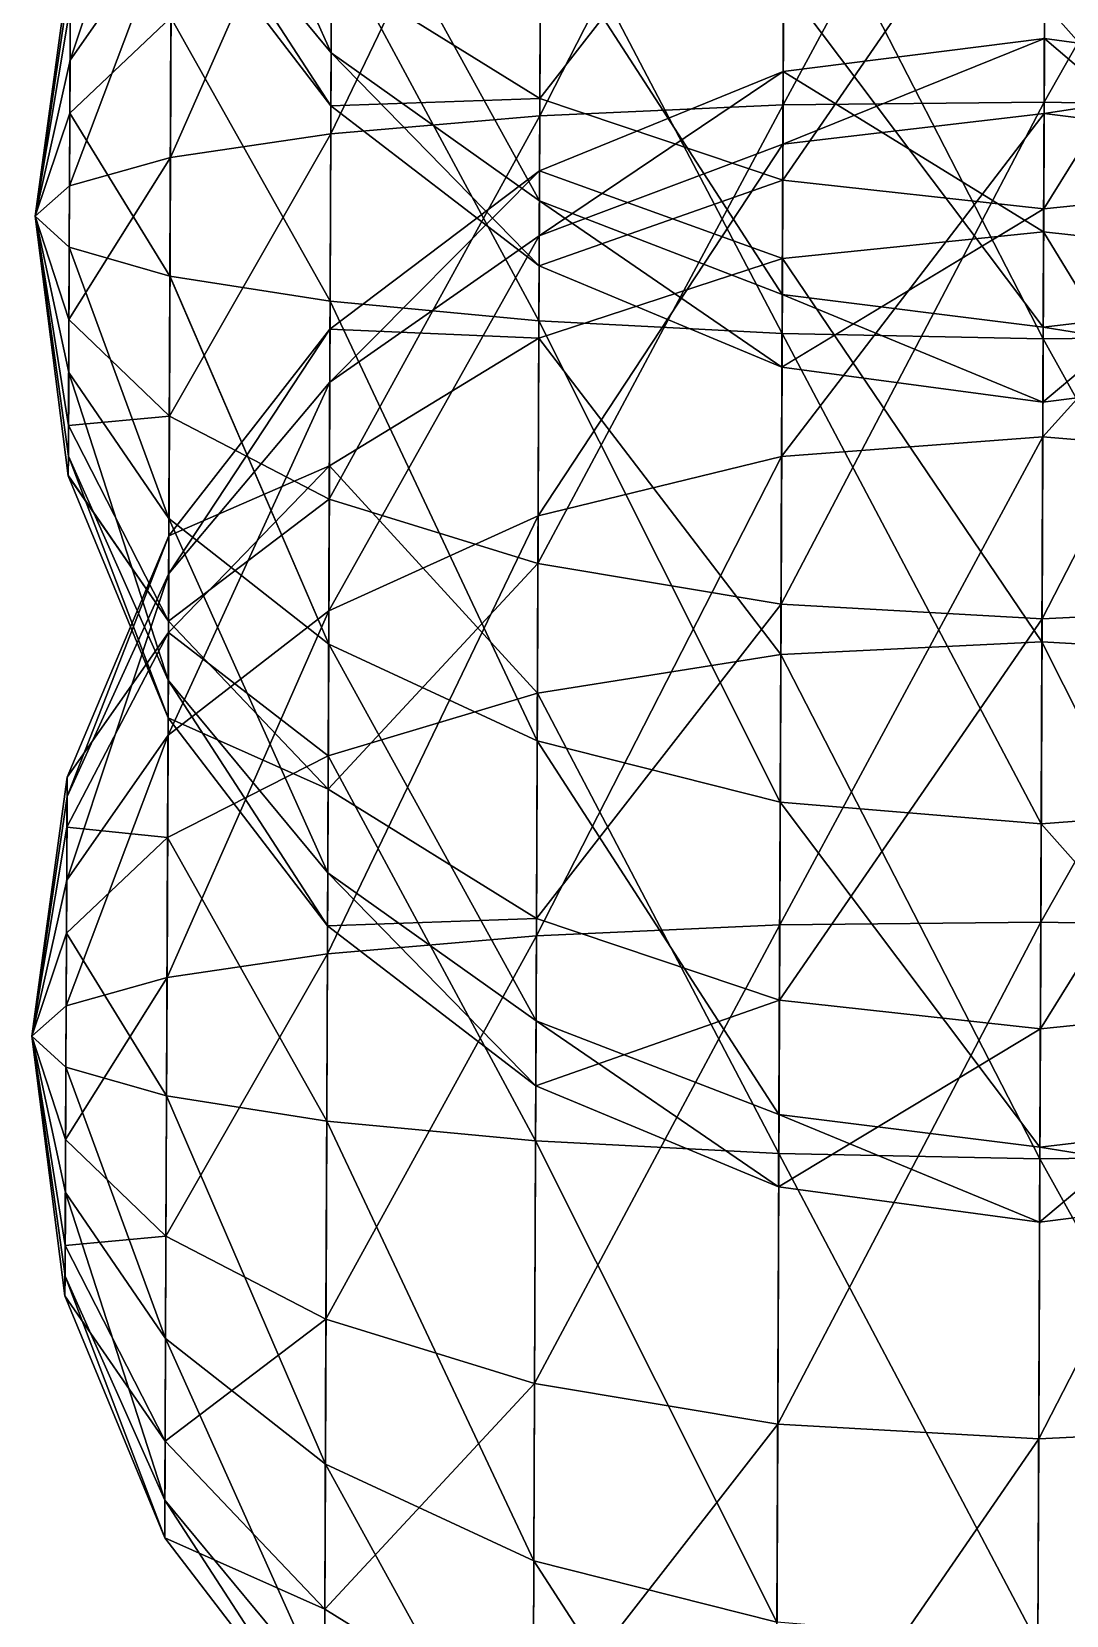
# Model space of a CAD drawing. Header units: metres. Extents: x -322 to 100, y -423 to 142.
# Drawn here: x 38.51 to 69.28, y -266.63 to -219.53 of the extents above; entities that cross this region are included whole.
import ezdxf

# ---------------------------------------------------------------- set-up
doc = ezdxf.new("R2010")
doc.units = ezdxf.units.M

msp = doc.modelspace()

# ---------------------------------------------------------------- linework, layer by layer
for points in [[(68.67804, -207.20142, -769.287), (60.911026, -207.7811, -770.10614), (60.85403, -221.71426, -764.55066), (60.85413, -221.71416, -764.55054)], [(68.67804, -207.20142, -769.287), (60.85403, -221.71426, -764.55066), (68.619026, -221.62608, -763.53546), (68.619125, -221.62598, -763.53534)], [(76.44004, -207.84464, -770.10614), (68.67804, -207.20142, -769.287), (68.619026, -221.62608, -763.53546), (68.619125, -221.62598, -763.53534)], [(60.911026, -207.7811, -770.10614), (53.668327, -209.54419, -772.5079), (53.617226, -222.03632, -767.527), (53.617325, -222.03621, -767.52686)], [(60.911026, -207.7811, -770.10614), (53.617226, -222.03632, -767.527), (60.85403, -221.71426, -764.55066), (60.85413, -221.71416, -764.55054)], [(76.44004, -207.84464, -770.10614), (68.619026, -221.62608, -763.53546), (76.38304, -221.77779, -764.55066), (76.38314, -221.77768, -764.55054)], [(53.668327, -209.54419, -772.5079), (47.44351, -212.37051, -776.3285), (47.401787, -222.5703, -772.2616), (47.401886, -222.57019, -772.2615)], [(53.668327, -209.54419, -772.5079), (47.401787, -222.5703, -772.2616), (53.617226, -222.03632, -767.527), (53.617325, -222.03621, -767.52686)], [(47.41163, -220.1623, -969.65045), (42.667458, -214.43471, -967.19666), (42.687126, -209.6265, -973.29333), (42.687225, -209.62639, -973.2932)], [(47.41163, -220.1623, -969.65045), (42.687126, -209.6265, -973.29333), (47.439445, -213.36246, -978.27246), (47.439545, -213.36235, -978.27234)], [(53.66253, -210.95963, -937.40393), (47.42181, -217.67328, -948.5838), (53.619335, -221.51927, -945.73206), (53.619434, -221.51917, -945.73193)], [(60.893055, -212.17282, -934.6505), (53.66253, -210.95963, -937.40393), (53.619335, -221.51927, -945.73206), (53.619434, -221.51917, -945.73193)], [(42.680458, -211.25926, -787.4043), (39.656277, -217.89421, -790.2618), (39.646095, -220.38313, -787.1059), (39.646194, -220.38303, -787.1058)], [(42.680458, -211.25926, -787.4043), (39.646095, -220.38313, -787.1059), (42.66079, -216.06747, -781.3076), (42.66089, -216.06737, -781.3075)], [(47.44351, -212.37051, -776.3285), (42.66079, -216.06747, -781.3076), (42.631287, -223.27982, -778.4319), (42.631386, -223.27971, -778.43176)], [(47.44351, -212.37051, -776.3285), (42.631287, -223.27982, -778.4319), (47.401787, -222.5703, -772.2616), (47.401886, -222.57019, -772.2615)], [(60.893055, -212.17282, -934.6505), (53.619335, -221.51927, -945.73206), (60.844875, -223.95058, -943.93933), (60.844975, -223.95047, -943.9392)], [(68.655914, -212.60829, -933.71136), (60.893055, -212.17282, -934.6505), (60.844875, -223.95058, -943.93933), (60.844975, -223.95047, -943.9392)], [(76.422066, -212.23634, -934.6505), (68.655914, -212.60829, -933.71136), (68.60603, -224.80153, -943.3279), (68.60613, -224.80142, -943.32776)], [(76.422066, -212.23634, -934.6505), (68.60603, -224.80153, -943.3279), (76.373886, -224.0141, -943.93933), (76.373985, -224.01399, -943.9392)], [(68.655914, -212.60829, -933.71136), (60.844875, -223.95058, -943.93933), (68.60603, -224.80153, -943.3279), (68.60613, -224.80142, -943.32776)], [(68.59023, -228.66609, -823.12103), (60.886936, -213.67018, -819.95044), (68.6531, -213.29823, -820.8896), (68.6532, -213.29813, -820.88947)], [(76.355225, -228.57791, -822.10583), (68.59023, -228.66609, -823.12103), (68.6531, -213.29823, -820.8896), (68.6532, -213.29813, -820.88947)], [(76.355225, -228.57791, -822.10583), (68.6531, -213.29823, -820.8896), (76.41595, -213.7337, -819.95044), (76.416046, -213.7336, -819.9503)], [(53.606865, -224.56767, -971.5333), (47.41163, -220.1623, -969.65045), (47.439445, -213.36246, -978.27246), (47.439545, -213.36235, -978.27234)], [(53.606865, -224.56767, -971.5333), (47.439445, -213.36246, -978.27246), (53.64093, -216.23962, -982.0931), (53.64103, -216.23952, -982.09296)], [(60.826214, -228.51439, -822.10583), (53.64673, -214.82419, -817.197), (60.886936, -213.67018, -819.95044), (60.887035, -213.67007, -819.9503)], [(68.59023, -228.66609, -823.12103), (60.826214, -228.51439, -822.10583), (60.886936, -213.67018, -819.95044), (60.887035, -213.67007, -819.9503)], [(47.405174, -221.74016, -958.7837), (42.662895, -215.55042, -959.5127), (42.667458, -214.43471, -967.19666), (42.667557, -214.4346, -967.19653)], [(47.405174, -221.74016, -958.7837), (42.667458, -214.43471, -967.19666), (47.41163, -220.1623, -969.65045), (47.411728, -220.16219, -969.6503)], [(53.592285, -228.13315, -819.1295), (47.425873, -216.68161, -812.817), (53.64673, -214.82419, -817.197), (53.646828, -214.82408, -817.1969)], [(60.826214, -228.51439, -822.10583), (53.592285, -228.13315, -819.1295), (53.64673, -214.82419, -817.197), (53.646828, -214.82408, -817.1969)], [(47.42181, -217.67328, -948.5838), (42.662895, -215.55042, -959.5127), (47.405174, -221.74016, -958.7837), (47.405273, -221.74005, -958.78357)], [(42.66079, -216.06747, -781.3076), (39.646095, -220.38313, -787.1059), (39.630825, -224.1165, -785.6173), (39.630924, -224.1164, -785.6172)], [(42.66079, -216.06747, -781.3076), (39.630825, -224.1165, -785.6173), (42.631287, -223.27982, -778.4319), (42.631386, -223.27971, -778.43176)], [(60.830967, -227.35063, -972.717), (53.606865, -224.56767, -971.5333), (53.64093, -216.23962, -982.0931), (53.64103, -216.23952, -982.09296)], [(60.830967, -227.35063, -972.717), (53.64093, -216.23962, -982.0931), (60.868965, -218.06189, -984.4948), (60.869064, -218.06178, -984.4947)], [(47.381424, -227.54832, -814.3949), (42.648315, -219.11589, -807.1089), (47.425873, -216.68161, -812.817), (47.425972, -216.6815, -812.8169)], [(53.592285, -228.13315, -819.1295), (47.381424, -227.54832, -814.3949), (47.425873, -216.68161, -812.817), (47.425972, -216.6815, -812.8169)], [(39.65255, -218.80527, -797.9727), (38.60488, -225.02338, -793.32825), (39.658638, -217.31668, -794.2393), (39.658737, -217.31657, -794.2392)], [(39.658638, -217.31668, -794.2393), (38.60488, -225.02338, -793.32825), (39.656277, -217.89421, -790.2618), (39.656376, -217.8941, -790.26166)], [(39.656277, -217.89421, -790.2618), (38.60488, -225.02338, -793.32825), (39.646095, -220.38313, -787.1059), (39.646194, -220.38303, -787.1058)], [(53.619335, -221.51927, -945.73206), (47.42181, -217.67328, -948.5838), (47.405174, -221.74016, -958.7837), (47.405273, -221.74005, -958.78357)], [(68.59164, -228.32152, -973.12067), (60.830967, -227.35063, -972.717), (60.868965, -218.06189, -984.4948), (60.869064, -218.06178, -984.4947)], [(68.59164, -228.32152, -973.12067), (60.868965, -218.06189, -984.4948), (68.630974, -218.70511, -985.31396), (68.63107, -218.705, -985.31384)], [(76.359985, -227.41415, -972.717), (68.630974, -218.70511, -985.31396), (76.39798, -218.12543, -984.4948), (76.39808, -218.12532, -984.4947)], [(39.63964, -221.9611, -800.4617), (38.60488, -225.02338, -793.32825), (39.65255, -218.80527, -797.9727), (39.65265, -218.80516, -797.9726)], [(42.648315, -219.11589, -807.1089), (39.63964, -221.9611, -800.4617), (39.65255, -218.80527, -797.9727), (39.65265, -218.80516, -797.9726)], [(76.359985, -227.41415, -972.717), (68.59164, -228.32152, -973.12067), (68.630974, -218.70511, -985.31396), (68.63107, -218.705, -985.31384)], [(42.616882, -226.7998, -808.2246), (39.63964, -221.9611, -800.4617), (42.648315, -219.11589, -807.1089), (42.648415, -219.11578, -807.10876)], [(47.381424, -227.54832, -814.3949), (42.616882, -226.7998, -808.2246), (42.648315, -219.11589, -807.1089), (42.648415, -219.11578, -807.10876)], [(68.626755, -219.73921, -628.9038), (60.858093, -220.72261, -628.7839), (60.849277, -222.87802, -613.9396), (60.849377, -222.87791, -613.93945)], [(68.626755, -219.73921, -628.9038), (60.849277, -222.87802, -613.9396), (68.61763, -221.97066, -613.5358), (68.61773, -221.97055, -613.5357)], [(68.603226, -225.49066, -643.3286), (60.858093, -220.72261, -628.7839), (68.626755, -219.73921, -628.9038), (68.626854, -219.7391, -628.9037)], [(76.36438, -226.3416, -642.71716), (68.603226, -225.49066, -643.3286), (68.626755, -219.73921, -628.9038), (68.626854, -219.7391, -628.9037)], [(76.38711, -220.78613, -628.7839), (68.626755, -219.73921, -628.9038), (68.61763, -221.97066, -613.5358), (68.61773, -221.97055, -613.5357)], [(76.36438, -226.3416, -642.71716), (68.626755, -219.73921, -628.9038), (76.38711, -220.78613, -628.7839), (76.38721, -220.78603, -628.78375)], [(39.646095, -220.38313, -787.1059), (38.60488, -225.02338, -793.32825), (39.630825, -224.1165, -785.6173), (39.630924, -224.1164, -785.6172)], [(53.59896, -226.50017, -958.22424), (47.405174, -221.74016, -958.7837), (47.41163, -220.1623, -969.65045), (47.411728, -220.16219, -969.6503)], [(53.59896, -226.50017, -958.22424), (47.41163, -220.1623, -969.65045), (53.606865, -224.56767, -971.5333), (53.606964, -224.56757, -971.5332)], [(60.858093, -220.72261, -628.7839), (53.61055, -223.6693, -628.43225), (53.602646, -225.60178, -615.12317), (53.602745, -225.60167, -615.12305)], [(60.858093, -220.72261, -628.7839), (53.602646, -225.60178, -615.12317), (60.849277, -222.87802, -613.9396), (60.849377, -222.87791, -613.93945)], [(60.83537, -226.27808, -642.71716), (53.61055, -223.6693, -628.43225), (60.858093, -220.72261, -628.7839), (60.858192, -220.7225, -628.78375)], [(68.603226, -225.49066, -643.3286), (60.83537, -226.27808, -642.71716), (60.858093, -220.72261, -628.7839), (60.858192, -220.7225, -628.78375)], [(76.38711, -220.78613, -628.7839), (68.61763, -221.97066, -613.5358), (76.37829, -222.94154, -613.9396), (76.37839, -222.94144, -613.93945)], [(53.619335, -221.51927, -945.73206), (47.405174, -221.74016, -958.7837), (53.59896, -226.50017, -958.22424), (53.59906, -226.50006, -958.2241)], [(60.85403, -221.71426, -764.55066), (53.617226, -222.03632, -767.527), (53.562782, -235.34528, -769.4595), (53.56288, -235.34517, -769.45935)], [(60.85403, -221.71426, -764.55066), (53.562782, -235.34528, -769.4595), (60.79331, -236.55847, -766.70605), (60.793407, -236.55836, -766.70593)], [(60.844875, -223.95058, -943.93933), (53.619335, -221.51927, -945.73206), (53.59896, -226.50017, -958.22424), (53.59906, -226.50006, -958.2241)], [(68.619026, -221.62608, -763.53546), (60.85403, -221.71426, -764.55066), (60.79331, -236.55847, -766.70605), (60.793407, -236.55836, -766.70593)], [(68.619026, -221.62608, -763.53546), (60.79331, -236.55847, -766.70605), (68.55617, -236.99394, -765.7669), (68.55627, -236.99384, -765.7668)], [(76.38304, -221.77779, -764.55066), (68.619026, -221.62608, -763.53546), (68.55617, -236.99394, -765.7669), (68.55627, -236.99384, -765.7668)], [(76.38304, -221.77779, -764.55066), (68.55617, -236.99394, -765.7669), (76.32232, -236.622, -766.70605), (76.32242, -236.62189, -766.70593)], [(39.62337, -225.9386, -801.0392), (38.60488, -225.02338, -793.32825), (39.63964, -221.9611, -800.4617), (39.63974, -221.961, -800.46155)], [(42.616882, -226.7998, -808.2246), (39.62337, -225.9386, -801.0392), (39.63964, -221.9611, -800.4617), (39.63974, -221.961, -800.46155)], [(53.617226, -222.03632, -767.527), (47.401787, -222.5703, -772.2616), (47.357334, -233.43701, -773.8395), (47.357433, -233.4369, -773.83936)], [(53.617226, -222.03632, -767.527), (47.357334, -233.43701, -773.8395), (53.562782, -235.34528, -769.4595), (53.56288, -235.34517, -769.45935)], [(68.61763, -221.97066, -613.5358), (60.849277, -222.87802, -613.9396), (60.81128, -232.16675, -602.1617), (60.81138, -232.16664, -602.16156)], [(68.61763, -221.97066, -613.5358), (60.81128, -232.16675, -602.1617), (68.57829, -231.58707, -601.3425), (68.57839, -231.58696, -601.3424)], [(76.37829, -222.94154, -613.9396), (68.61763, -221.97066, -613.5358), (68.57829, -231.58707, -601.3425), (68.57839, -231.58696, -601.3424)], [(47.401787, -222.5703, -772.2616), (42.631287, -223.27982, -778.4319), (42.599854, -230.96373, -779.5476), (42.599953, -230.96362, -779.5475)], [(47.401787, -222.5703, -772.2616), (42.599854, -230.96373, -779.5476), (47.357334, -233.43701, -773.8395), (47.357433, -233.4369, -773.83936)], [(60.849277, -222.87802, -613.9396), (53.602646, -225.60178, -615.12317), (53.56858, -233.92984, -604.5634), (53.56868, -233.92973, -604.5633)], [(60.849277, -222.87802, -613.9396), (53.56858, -233.92984, -604.5634), (60.81128, -232.16675, -602.1617), (60.81138, -232.16664, -602.16156)], [(76.37829, -222.94154, -613.9396), (68.57829, -231.58707, -601.3425), (76.340294, -232.23029, -602.1617), (76.34039, -232.23018, -602.16156)], [(42.631287, -223.27982, -778.4319), (39.630825, -224.1165, -785.6173), (39.614555, -228.094, -786.1948), (39.614655, -228.09389, -786.1947)], [(42.631287, -223.27982, -778.4319), (39.614555, -228.094, -786.1948), (42.599854, -230.96373, -779.5476), (42.599953, -230.96362, -779.5475)], [(53.61055, -223.6693, -628.43225), (47.378033, -228.37846, -627.8728), (47.371574, -229.95633, -617.00604), (47.371674, -229.95622, -617.0059)], [(53.61055, -223.6693, -628.43225), (47.371574, -229.95633, -617.00604), (53.602646, -225.60178, -615.12317), (53.602745, -225.60167, -615.12305)], [(53.590176, -228.65019, -640.92444), (47.378033, -228.37846, -627.8728), (53.61055, -223.6693, -628.43225), (53.61065, -223.66919, -628.4321)], [(60.83537, -226.27808, -642.71716), (53.590176, -228.65019, -640.92444), (53.61055, -223.6693, -628.43225), (53.61065, -223.66919, -628.4321)], [(39.630825, -224.1165, -785.6173), (38.60488, -225.02338, -793.32825), (39.614555, -228.094, -786.1948), (39.614655, -228.09389, -786.1947)], [(60.844875, -223.95058, -943.93933), (53.59896, -226.50017, -958.22424), (60.82215, -229.50604, -957.8726), (60.82225, -229.50594, -957.8725)], [(68.60603, -224.80153, -943.3279), (60.844875, -223.95058, -943.93933), (60.82215, -229.50604, -957.8726), (60.82225, -229.50594, -957.8725)], [(76.373886, -224.0141, -943.93933), (68.60603, -224.80153, -943.3279), (68.582504, -230.55296, -957.7527), (68.5826, -230.55286, -957.75256)], [(76.373886, -224.0141, -943.93933), (68.582504, -230.55296, -957.7527), (76.351166, -229.56956, -957.8726), (76.351265, -229.56946, -957.8725)], [(60.82215, -229.50604, -957.8726), (53.59896, -226.50017, -958.22424), (53.606865, -224.56767, -971.5333), (53.606964, -224.56757, -971.5332)], [(60.82215, -229.50604, -957.8726), (53.606865, -224.56767, -971.5333), (60.830967, -227.35063, -972.717), (60.831066, -227.35052, -972.71686)], [(39.614555, -228.094, -786.1948), (38.60488, -225.02338, -793.32825), (39.601646, -231.24985, -788.6838), (39.601746, -231.24974, -788.68365)], [(39.601646, -231.24985, -788.6838), (38.60488, -225.02338, -793.32825), (39.59556, -232.73842, -792.4172), (39.595657, -232.73831, -792.41705)], [(39.59556, -232.73842, -792.4172), (38.60488, -225.02338, -793.32825), (39.59792, -232.16089, -796.3947), (39.59802, -232.16078, -796.3946)], [(39.59792, -232.16089, -796.3947), (38.60488, -225.02338, -793.32825), (39.6081, -229.67197, -799.5506), (39.6082, -229.67186, -799.5505)], [(39.6081, -229.67197, -799.5506), (38.60488, -225.02338, -793.32825), (39.62337, -225.9386, -801.0392), (39.62347, -225.93849, -801.03906)], [(68.60603, -224.80153, -943.3279), (60.82215, -229.50604, -957.8726), (68.582504, -230.55296, -957.7527), (68.5826, -230.55286, -957.75256)], [(68.55335, -237.68388, -652.9451), (60.83537, -226.27808, -642.71716), (68.603226, -225.49066, -643.3286), (68.603325, -225.49055, -643.3285)], [(76.3162, -238.11935, -652.006), (68.55335, -237.68388, -652.9451), (68.603226, -225.49066, -643.3286), (68.603325, -225.49055, -643.3285)], [(68.603226, -225.49066, -643.3286), (68.603226, -225.49066, -643.3286), (68.55335, -237.68388, -652.9451), (68.55345, -237.68378, -652.945)], [(76.3162, -238.11935, -652.006), (68.603226, -225.49066, -643.3286), (76.36438, -226.3416, -642.71716), (76.36448, -226.34149, -642.71704)], [(42.58738, -234.01215, -805.3489), (39.6081, -229.67197, -799.5506), (39.62337, -225.9386, -801.0392), (39.62347, -225.93849, -801.03906)], [(42.58738, -234.01215, -805.3489), (39.62337, -225.9386, -801.0392), (42.616882, -226.7998, -808.2246), (42.61698, -226.7997, -808.2245)], [(53.602646, -225.60178, -615.12317), (47.371574, -229.95633, -617.00604), (47.34376, -236.75616, -608.38403), (47.34386, -236.75606, -608.3839)], [(53.602646, -225.60178, -615.12317), (47.34376, -236.75616, -608.38403), (53.56858, -233.92984, -604.5634), (53.56868, -233.92973, -604.5633)], [(60.78719, -238.05583, -652.006), (53.590176, -228.65019, -640.92444), (60.83537, -226.27808, -642.71716), (60.83547, -226.27797, -642.71704)], [(68.55335, -237.68388, -652.9451), (60.78719, -238.05583, -652.006), (60.83537, -226.27808, -642.71716), (60.83547, -226.27797, -642.71704)], [(60.83537, -226.27808, -642.71716), (60.83537, -226.27808, -642.71716), (60.78719, -238.05583, -652.006), (60.78729, -238.05573, -652.00586)], [(47.3397, -237.74811, -810.328), (42.58738, -234.01215, -805.3489), (42.616882, -226.7998, -808.2246), (42.61698, -226.7997, -808.2245)], [(47.3397, -237.74811, -810.328), (42.616882, -226.7998, -808.2246), (47.381424, -227.54832, -814.3949), (47.381523, -227.54822, -814.3948)], [(68.582504, -230.55296, -957.7527), (60.82215, -229.50604, -957.8726), (60.830967, -227.35063, -972.717), (60.831066, -227.35052, -972.71686)], [(68.582504, -230.55296, -957.7527), (60.830967, -227.35063, -972.717), (68.59164, -228.32152, -973.12067), (68.591736, -228.32141, -973.12054)], [(76.351166, -229.56956, -957.8726), (68.59164, -228.32152, -973.12067), (76.359985, -227.41415, -972.717), (76.360085, -227.41405, -972.71686)], [(53.541183, -240.62527, -814.1486), (47.3397, -237.74811, -810.328), (47.381424, -227.54832, -814.3949), (47.381523, -227.54822, -814.3948)], [(53.541183, -240.62527, -814.1486), (47.381424, -227.54832, -814.3949), (53.592285, -228.13315, -819.1295), (53.592384, -228.13304, -819.1294)], [(42.599854, -230.96373, -779.5476), (39.614555, -228.094, -786.1948), (39.601646, -231.24985, -788.6838), (39.601746, -231.24974, -788.68365)], [(47.378033, -228.37846, -627.8728), (42.585274, -234.5292, -627.1438), (42.58071, -235.64491, -619.45984), (42.58081, -235.6448, -619.4597)], [(47.378033, -228.37846, -627.8728), (42.58071, -235.64491, -619.45984), (47.371574, -229.95633, -617.00604), (47.371674, -229.95622, -617.0059)], [(47.361397, -232.44534, -638.0727), (42.585274, -234.5292, -627.1438), (47.378033, -228.37846, -627.8728), (47.37813, -228.37836, -627.8727)], [(53.590176, -228.65019, -640.92444), (47.361397, -232.44534, -638.0727), (47.378033, -228.37846, -627.8728), (47.37813, -228.37836, -627.8727)], [(60.76922, -242.44754, -816.55035), (53.541183, -240.62527, -814.1486), (53.592285, -228.13315, -819.1295), (53.592384, -228.13304, -819.1294)], [(60.76922, -242.44754, -816.55035), (53.592285, -228.13315, -819.1295), (60.826214, -228.51439, -822.10583), (60.826313, -228.51428, -822.1057)], [(76.351166, -229.56956, -957.8726), (68.582504, -230.55296, -957.7527), (68.59164, -228.32152, -973.12067), (68.591736, -228.32141, -973.12054)], [(53.54698, -239.20984, -649.25256), (47.361397, -232.44534, -638.0727), (53.590176, -228.65019, -640.92444), (53.590275, -228.65009, -640.9243)], [(60.78719, -238.05583, -652.006), (53.54698, -239.20984, -649.25256), (53.590176, -228.65019, -640.92444), (53.590275, -228.65009, -640.9243)], [(53.590176, -228.65019, -640.92444), (53.590176, -228.65019, -640.92444), (53.54698, -239.20984, -649.25256), (53.54708, -239.20973, -649.25244)], [(68.53123, -243.09076, -817.3695), (60.76922, -242.44754, -816.55035), (60.826214, -228.51439, -822.10583), (60.826313, -228.51428, -822.1057)], [(68.53123, -243.09076, -817.3695), (60.826214, -228.51439, -822.10583), (68.59023, -228.66609, -823.12103), (68.59033, -228.66599, -823.1209)], [(76.29823, -242.51108, -816.55035), (68.53123, -243.09076, -817.3695), (68.59023, -228.66609, -823.12103), (68.59033, -228.66599, -823.1209)], [(76.29823, -242.51108, -816.55035), (68.59023, -228.66609, -823.12103), (76.355225, -228.57791, -822.10583), (76.35532, -228.5778, -822.1057)], [(42.56771, -238.82036, -799.2522), (39.59792, -232.16089, -796.3947), (39.6081, -229.67197, -799.5506), (39.6082, -229.67186, -799.5505)], [(42.56771, -238.82036, -799.2522), (39.6081, -229.67197, -799.5506), (42.58738, -234.01215, -805.3489), (42.58748, -234.01204, -805.34875)], [(47.371574, -229.95633, -617.00604), (42.58071, -235.64491, -619.45984), (42.561043, -240.45312, -613.36316), (42.561142, -240.45302, -613.36304)], [(47.371574, -229.95633, -617.00604), (42.561043, -240.45312, -613.36316), (47.34376, -236.75616, -608.38403), (47.34386, -236.75606, -608.3839)], [(42.599854, -230.96373, -779.5476), (39.601646, -231.24985, -788.6838), (42.574913, -237.06035, -784.35583), (42.575012, -237.06024, -784.3557)], [(47.357334, -233.43701, -773.8395), (42.599854, -230.96373, -779.5476), (42.574913, -237.06035, -784.35583), (42.575012, -237.06024, -784.3557)], [(42.574913, -237.06035, -784.35583), (39.601646, -231.24985, -788.6838), (39.59556, -232.73842, -792.4172), (39.595657, -232.73831, -792.41705)], [(68.57829, -231.58707, -601.3425), (60.81128, -232.16675, -602.1617), (60.754284, -246.09991, -596.6062), (60.754383, -246.09981, -596.6061)], [(68.57829, -231.58707, -601.3425), (60.754284, -246.09991, -596.6062), (68.51928, -246.01173, -595.591), (68.51938, -246.01163, -595.5909)], [(76.340294, -232.23029, -602.1617), (68.57829, -231.58707, -601.3425), (68.51928, -246.01173, -595.591), (68.51938, -246.01163, -595.5909)], [(42.56315, -239.93607, -791.56824), (39.59556, -232.73842, -792.4172), (39.59792, -232.16089, -796.3947), (39.59802, -232.16078, -796.3946)], [(42.56315, -239.93607, -791.56824), (39.59792, -232.16089, -796.3947), (42.56771, -238.82036, -799.2522), (42.56781, -238.82025, -799.2521)], [(60.81128, -232.16675, -602.1617), (53.56858, -233.92984, -604.5634), (53.51748, -246.42197, -599.5825), (53.51758, -246.42186, -599.5824)], [(60.81128, -232.16675, -602.1617), (53.51748, -246.42197, -599.5825), (60.754284, -246.09991, -596.6062), (60.754383, -246.09981, -596.6061)], [(47.326126, -241.06726, -644.87256), (42.57351, -237.40492, -634.3562), (47.361397, -232.44534, -638.0727), (47.361496, -232.44524, -638.0726)], [(47.361397, -232.44534, -638.0727), (42.57351, -237.40492, -634.3562), (42.585274, -234.5292, -627.1438), (42.585373, -234.5291, -627.1437)], [(53.54698, -239.20984, -649.25256), (47.326126, -241.06726, -644.87256), (47.361397, -232.44534, -638.0727), (47.361496, -232.44524, -638.0726)], [(47.361397, -232.44534, -638.0727), (47.361397, -232.44534, -638.0727), (47.326126, -241.06726, -644.87256), (47.326225, -241.06715, -644.87244)], [(76.340294, -232.23029, -602.1617), (68.51928, -246.01173, -595.591), (76.283295, -246.16344, -596.6062), (76.283394, -246.16333, -596.6061)], [(42.574913, -237.06035, -784.35583), (39.59556, -232.73842, -792.4172), (42.56315, -239.93607, -791.56824), (42.563248, -239.93596, -791.5681)], [(47.357334, -233.43701, -773.8395), (42.574913, -237.06035, -784.35583), (47.322063, -242.05893, -780.63934), (47.322163, -242.05882, -780.6392)], [(53.562782, -235.34528, -769.4595), (47.357334, -233.43701, -773.8395), (47.322063, -242.05893, -780.63934), (47.322163, -242.05882, -780.6392)], [(47.311882, -244.54794, -801.706), (42.56771, -238.82036, -799.2522), (42.58738, -234.01215, -805.3489), (42.58748, -234.01204, -805.34875)], [(47.311882, -244.54794, -801.706), (42.58738, -234.01215, -805.3489), (47.3397, -237.74811, -810.328), (47.339798, -237.748, -810.3279)], [(53.56858, -233.92984, -604.5634), (47.34376, -236.75616, -608.38403), (47.30204, -246.95595, -604.31714), (47.30214, -246.95584, -604.317)], [(53.56858, -233.92984, -604.5634), (47.30204, -246.95595, -604.31714), (53.51748, -246.42197, -599.5825), (53.51758, -246.42186, -599.5824)], [(42.585274, -234.5292, -627.1438), (39.55889, -241.70233, -626.29486), (39.55653, -242.27986, -622.3173), (39.55663, -242.27975, -622.3172)], [(42.585274, -234.5292, -627.1438), (39.55653, -242.27986, -622.3173), (42.58071, -235.64491, -619.45984), (42.58081, -235.6448, -619.4597)], [(42.57351, -237.40492, -634.3562), (39.55889, -241.70233, -626.29486), (42.585274, -234.5292, -627.1438), (42.585373, -234.5291, -627.1437)], [(53.562782, -235.34528, -769.4595), (47.322063, -242.05893, -780.63934), (53.51959, -245.90492, -777.7876), (53.519688, -245.90482, -777.7875)], [(60.79331, -236.55847, -766.70605), (53.562782, -235.34528, -769.4595), (53.51959, -245.90492, -777.7876), (53.519688, -245.90482, -777.7875)], [(42.58071, -235.64491, -619.45984), (39.55653, -242.27986, -622.3173), (39.54635, -244.76878, -619.16144), (39.546448, -244.76868, -619.1613)], [(42.58071, -235.64491, -619.45984), (39.54635, -244.76878, -619.16144), (42.561043, -240.45312, -613.36316), (42.561142, -240.45302, -613.36304)], [(47.34376, -236.75616, -608.38403), (42.561043, -240.45312, -613.36316), (42.53154, -247.66547, -610.4874), (42.53164, -247.66536, -610.4873)], [(47.34376, -236.75616, -608.38403), (42.53154, -247.66547, -610.4874), (47.30204, -246.95595, -604.31714), (47.30214, -246.95584, -604.317)], [(60.79331, -236.55847, -766.70605), (53.51959, -245.90492, -777.7876), (60.74513, -248.33623, -775.9949), (60.745228, -248.33612, -775.99475)], [(68.55617, -236.99394, -765.7669), (60.79331, -236.55847, -766.70605), (60.74513, -248.33623, -775.9949), (60.745228, -248.33612, -775.99475)], [(76.32232, -236.622, -766.70605), (68.55617, -236.99394, -765.7669), (68.50629, -249.18718, -775.3834), (68.506386, -249.18707, -775.3833)], [(76.32232, -236.622, -766.70605), (68.50629, -249.18718, -775.3834), (76.27414, -248.39975, -775.9949), (76.27424, -248.39964, -775.99475)], [(47.322063, -242.05893, -780.63934), (42.574913, -237.06035, -784.35583), (42.56315, -239.93607, -791.56824), (42.563248, -239.93596, -791.5681)], [(68.55617, -236.99394, -765.7669), (60.74513, -248.33623, -775.9949), (68.50629, -249.18718, -775.3834), (68.506386, -249.18707, -775.3833)], [(42.54857, -243.50154, -639.1644), (39.552803, -243.19092, -630.02826), (42.57351, -237.40492, -634.3562), (42.57361, -237.40482, -634.3561)], [(42.57351, -237.40492, -634.3562), (39.552803, -243.19092, -630.02826), (39.55889, -241.70233, -626.29486), (39.55899, -241.70222, -626.29474)], [(47.326126, -241.06726, -644.87256), (42.54857, -243.50154, -639.1644), (42.57351, -237.40492, -634.3562), (42.57361, -237.40482, -634.3561)], [(42.57351, -237.40492, -634.3562), (42.57351, -237.40492, -634.3562), (42.54857, -243.50154, -639.1644), (42.548668, -243.50143, -639.1643)], [(53.50712, -248.95332, -803.58887), (47.311882, -244.54794, -801.706), (47.3397, -237.74811, -810.328), (47.339798, -237.748, -810.3279)], [(53.50712, -248.95332, -803.58887), (47.3397, -237.74811, -810.328), (53.541183, -240.62527, -814.1486), (53.541283, -240.62517, -814.1485)], [(68.490486, -253.05174, -655.1766), (60.78719, -238.05583, -652.006), (68.55335, -237.68388, -652.9451), (68.55345, -237.68378, -652.945)], [(76.25548, -252.96356, -654.1614), (68.490486, -253.05174, -655.1766), (68.55335, -237.68388, -652.9451), (68.55345, -237.68378, -652.945)], [(76.25548, -252.96356, -654.1614), (68.55335, -237.68388, -652.9451), (76.3162, -238.11935, -652.006), (76.3163, -238.11925, -652.00586)], [(60.726467, -252.90004, -654.1614), (53.54698, -239.20984, -649.25256), (60.78719, -238.05583, -652.006), (60.78729, -238.05573, -652.00586)], [(68.490486, -253.05174, -655.1766), (60.726467, -252.90004, -654.1614), (60.78719, -238.05583, -652.006), (60.78729, -238.05573, -652.00586)], [(47.305428, -246.12581, -790.83923), (42.56315, -239.93607, -791.56824), (42.56771, -238.82036, -799.2522), (42.56781, -238.82025, -799.2521)], [(47.305428, -246.12581, -790.83923), (42.56771, -238.82036, -799.2522), (47.311882, -244.54794, -801.706), (47.31198, -244.54784, -801.7059)], [(53.49254, -252.5188, -651.18506), (47.326126, -241.06726, -644.87256), (53.54698, -239.20984, -649.25256), (53.54708, -239.20973, -649.25244)], [(60.726467, -252.90004, -654.1614), (53.49254, -252.5188, -651.18506), (53.54698, -239.20984, -649.25256), (53.54708, -239.20973, -649.25244)], [(47.322063, -242.05893, -780.63934), (42.56315, -239.93607, -791.56824), (47.305428, -246.12581, -790.83923), (47.305527, -246.1257, -790.8391)], [(42.561043, -240.45312, -613.36316), (39.54635, -244.76878, -619.16144), (39.53108, -248.50215, -617.67285), (39.531178, -248.50204, -617.6727)], [(42.561043, -240.45312, -613.36316), (39.53108, -248.50215, -617.67285), (42.53154, -247.66547, -610.4874), (42.53164, -247.66536, -610.4873)], [(60.73122, -251.73628, -804.7725), (53.50712, -248.95332, -803.58887), (53.541183, -240.62527, -814.1486), (53.541283, -240.62517, -814.1485)], [(60.73122, -251.73628, -804.7725), (53.541183, -240.62527, -814.1486), (60.76922, -242.44754, -816.55035), (60.769318, -242.44743, -816.55023)], [(47.281677, -251.93398, -646.45044), (42.54857, -243.50154, -639.1644), (47.326126, -241.06726, -644.87256), (47.326225, -241.06715, -644.87244)], [(53.49254, -252.5188, -651.18506), (47.281677, -251.93398, -646.45044), (47.326126, -241.06726, -644.87256), (47.326225, -241.06715, -644.87244)], [(39.552803, -243.19092, -630.02826), (38.505135, -249.40903, -625.3838), (39.55889, -241.70233, -626.29486), (39.55899, -241.70222, -626.29474)], [(39.55889, -241.70233, -626.29486), (38.505135, -249.40903, -625.3838), (39.55653, -242.27986, -622.3173), (39.55663, -242.27975, -622.3172)], [(53.51959, -245.90492, -777.7876), (47.322063, -242.05893, -780.63934), (47.305428, -246.12581, -790.83923), (47.305527, -246.1257, -790.8391)], [(39.55653, -242.27986, -622.3173), (38.505135, -249.40903, -625.3838), (39.54635, -244.76878, -619.16144), (39.546448, -244.76868, -619.1613)], [(68.49189, -252.70717, -805.1762), (60.73122, -251.73628, -804.7725), (60.76922, -242.44754, -816.55035), (60.769318, -242.44743, -816.55023)], [(68.49189, -252.70717, -805.1762), (60.76922, -242.44754, -816.55035), (68.53123, -243.09076, -817.3695), (68.53133, -243.09065, -817.3694)], [(76.26024, -251.7998, -804.7725), (68.53123, -243.09076, -817.3695), (76.29823, -242.51108, -816.55035), (76.29833, -242.51097, -816.55023)], [(39.539894, -246.34676, -632.5172), (38.505135, -249.40903, -625.3838), (39.552803, -243.19092, -630.02826), (39.552902, -243.19081, -630.02814)], [(42.54857, -243.50154, -639.1644), (39.539894, -246.34676, -632.5172), (39.552803, -243.19092, -630.02826), (39.552902, -243.19081, -630.02814)], [(76.26024, -251.7998, -804.7725), (68.49189, -252.70717, -805.1762), (68.53123, -243.09076, -817.3695), (68.53133, -243.09065, -817.3694)], [(42.517136, -251.18546, -640.28015), (39.539894, -246.34676, -632.5172), (42.54857, -243.50154, -639.1644), (42.548668, -243.50143, -639.1643)], [(47.281677, -251.93398, -646.45044), (42.517136, -251.18546, -640.28015), (42.54857, -243.50154, -639.1644), (42.548668, -243.50143, -639.1643)], [(39.54635, -244.76878, -619.16144), (38.505135, -249.40903, -625.3838), (39.53108, -248.50215, -617.67285), (39.531178, -248.50204, -617.6727)], [(53.499214, -250.88582, -790.2798), (47.305428, -246.12581, -790.83923), (47.311882, -244.54794, -801.706), (47.31198, -244.54784, -801.7059)], [(53.499214, -250.88582, -790.2798), (47.311882, -244.54794, -801.706), (53.50712, -248.95332, -803.58887), (53.507217, -248.95322, -803.58875)], [(53.51959, -245.90492, -777.7876), (47.305428, -246.12581, -790.83923), (53.499214, -250.88582, -790.2798), (53.499313, -250.88571, -790.27966)], [(60.754284, -246.09991, -596.6062), (53.51748, -246.42197, -599.5825), (53.463036, -259.73093, -601.515), (53.463135, -259.73083, -601.5149)], [(60.754284, -246.09991, -596.6062), (53.463036, -259.73093, -601.515), (60.69356, -260.94412, -598.7616), (60.69366, -260.94403, -598.7615)], [(60.74513, -248.33623, -775.9949), (53.51959, -245.90492, -777.7876), (53.499214, -250.88582, -790.2798), (53.499313, -250.88571, -790.27966)], [(68.51928, -246.01173, -595.591), (60.754284, -246.09991, -596.6062), (60.69356, -260.94412, -598.7616), (60.69366, -260.94403, -598.7615)], [(68.51928, -246.01173, -595.591), (60.69356, -260.94412, -598.7616), (68.45642, -261.37958, -597.82245), (68.45652, -261.3795, -597.8223)], [(76.283295, -246.16344, -596.6062), (68.51928, -246.01173, -595.591), (68.45642, -261.37958, -597.82245), (68.45652, -261.3795, -597.8223)], [(76.283295, -246.16344, -596.6062), (68.45642, -261.37958, -597.82245), (76.22257, -261.00766, -598.7616), (76.22267, -261.00757, -598.7615)], [(39.523624, -250.32425, -633.0947), (38.505135, -249.40903, -625.3838), (39.539894, -246.34676, -632.5172), (39.539993, -246.34665, -632.5171)], [(42.517136, -251.18546, -640.28015), (39.523624, -250.32425, -633.0947), (39.539894, -246.34676, -632.5172), (39.539993, -246.34665, -632.5171)], [(53.51748, -246.42197, -599.5825), (47.30204, -246.95595, -604.31714), (47.257587, -257.82266, -605.895), (47.257687, -257.82257, -605.8949)], [(53.51748, -246.42197, -599.5825), (47.257587, -257.82266, -605.895), (53.463036, -259.73093, -601.515), (53.463135, -259.73083, -601.5149)], [(47.30204, -246.95595, -604.31714), (42.53154, -247.66547, -610.4874), (42.500107, -255.34938, -611.60315), (42.500206, -255.34927, -611.603)], [(47.30204, -246.95595, -604.31714), (42.500107, -255.34938, -611.60315), (47.257587, -257.82266, -605.895), (47.257687, -257.82257, -605.8949)], [(42.53154, -247.66547, -610.4874), (39.53108, -248.50215, -617.67285), (39.51481, -252.47964, -618.25037), (39.514908, -252.47954, -618.25024)], [(42.53154, -247.66547, -610.4874), (39.51481, -252.47964, -618.25037), (42.500107, -255.34938, -611.60315), (42.500206, -255.34927, -611.603)], [(39.53108, -248.50215, -617.67285), (38.505135, -249.40903, -625.3838), (39.51481, -252.47964, -618.25037), (39.514908, -252.47954, -618.25024)], [(60.74513, -248.33623, -775.9949), (53.499214, -250.88582, -790.2798), (60.722404, -253.8917, -789.92816), (60.722504, -253.89159, -789.92804)], [(68.50629, -249.18718, -775.3834), (60.74513, -248.33623, -775.9949), (60.722404, -253.8917, -789.92816), (60.722504, -253.89159, -789.92804)], [(76.27414, -248.39975, -775.9949), (68.50629, -249.18718, -775.3834), (68.48276, -254.93861, -789.8082), (68.48286, -254.9385, -789.8081)], [(76.27414, -248.39975, -775.9949), (68.48276, -254.93861, -789.8082), (76.25142, -253.95522, -789.92816), (76.25152, -253.95511, -789.92804)], [(60.722404, -253.8917, -789.92816), (53.499214, -250.88582, -790.2798), (53.50712, -248.95332, -803.58887), (53.507217, -248.95322, -803.58875)], [(60.722404, -253.8917, -789.92816), (53.50712, -248.95332, -803.58887), (60.73122, -251.73628, -804.7725), (60.73132, -251.73618, -804.7724)], [(39.51481, -252.47964, -618.25037), (38.505135, -249.40903, -625.3838), (39.5019, -255.6355, -620.7393), (39.502, -255.63539, -620.7392)], [(39.5019, -255.6355, -620.7393), (38.505135, -249.40903, -625.3838), (39.49581, -257.12408, -624.4727), (39.49591, -257.124, -624.4726)], [(39.49581, -257.12408, -624.4727), (38.505135, -249.40903, -625.3838), (39.498173, -256.54654, -628.45026), (39.498272, -256.54645, -628.45013)], [(39.498173, -256.54654, -628.45026), (38.505135, -249.40903, -625.3838), (39.508354, -254.05762, -631.60614), (39.508453, -254.05751, -631.606)], [(39.508354, -254.05762, -631.60614), (38.505135, -249.40903, -625.3838), (39.523624, -250.32425, -633.0947), (39.523724, -250.32414, -633.0946)], [(68.50629, -249.18718, -775.3834), (60.722404, -253.8917, -789.92816), (68.48276, -254.93861, -789.8082), (68.48286, -254.9385, -789.8081)], [(42.487633, -258.3978, -637.4044), (39.508354, -254.05762, -631.60614), (39.523624, -250.32425, -633.0947), (39.523724, -250.32414, -633.0946)], [(42.487633, -258.3978, -637.4044), (39.523624, -250.32425, -633.0947), (42.517136, -251.18546, -640.28015), (42.517235, -251.18535, -640.28)], [(47.239952, -262.13376, -642.38354), (42.487633, -258.3978, -637.4044), (42.517136, -251.18546, -640.28015), (42.517235, -251.18535, -640.28)], [(47.239952, -262.13376, -642.38354), (42.517136, -251.18546, -640.28015), (47.281677, -251.93398, -646.45044), (47.281776, -251.93387, -646.4503)], [(53.441437, -265.01093, -646.20416), (47.239952, -262.13376, -642.38354), (47.281677, -251.93398, -646.45044), (47.281776, -251.93387, -646.4503)], [(53.441437, -265.01093, -646.20416), (47.281677, -251.93398, -646.45044), (53.49254, -252.5188, -651.18506), (53.492638, -252.51869, -651.18494)], [(68.48276, -254.93861, -789.8082), (60.722404, -253.8917, -789.92816), (60.73122, -251.73628, -804.7725), (60.73132, -251.73618, -804.7724)], [(68.48276, -254.93861, -789.8082), (60.73122, -251.73628, -804.7725), (68.49189, -252.70717, -805.1762), (68.49199, -252.70706, -805.1761)], [(76.25142, -253.95522, -789.92816), (68.49189, -252.70717, -805.1762), (76.26024, -251.7998, -804.7725), (76.26034, -251.7997, -804.7724)], [(42.500107, -255.34938, -611.60315), (39.51481, -252.47964, -618.25037), (39.5019, -255.6355, -620.7393), (39.502, -255.63539, -620.7392)], [(60.66947, -266.8332, -648.6059), (53.441437, -265.01093, -646.20416), (53.49254, -252.5188, -651.18506), (53.492638, -252.51869, -651.18494)], [(60.66947, -266.8332, -648.6059), (53.49254, -252.5188, -651.18506), (60.726467, -252.90004, -654.1614), (60.726566, -252.89993, -654.16125)], [(68.43148, -267.4764, -649.42505), (60.66947, -266.8332, -648.6059), (60.726467, -252.90004, -654.1614), (60.726566, -252.89993, -654.16125)], [(68.43148, -267.4764, -649.42505), (60.726467, -252.90004, -654.1614), (68.490486, -253.05174, -655.1766), (68.490585, -253.05164, -655.17645)], [(76.25142, -253.95522, -789.92816), (68.48276, -254.93861, -789.8082), (68.49189, -252.70717, -805.1762), (68.49199, -252.70706, -805.1761)], [(76.19849, -266.89673, -648.6059), (68.43148, -267.4764, -649.42505), (68.490486, -253.05174, -655.1766), (68.490585, -253.05164, -655.17645)], [(76.19849, -266.89673, -648.6059), (68.490486, -253.05174, -655.1766), (76.25548, -252.96356, -654.1614), (76.25558, -252.96346, -654.16125)], [(42.467964, -263.206, -631.30774), (39.498173, -256.54654, -628.45026), (39.508354, -254.05762, -631.60614), (39.508453, -254.05751, -631.606)], [(42.467964, -263.206, -631.30774), (39.508354, -254.05762, -631.60614), (42.487633, -258.3978, -637.4044), (42.487732, -258.3977, -637.4043)], [(42.475166, -261.446, -616.4114), (39.5019, -255.6355, -620.7393), (39.49581, -257.12408, -624.4727), (39.49591, -257.124, -624.4726)], [(42.500107, -255.34938, -611.60315), (39.5019, -255.6355, -620.7393), (42.475166, -261.446, -616.4114), (42.475266, -261.44592, -616.41125)], [(47.257587, -257.82266, -605.895), (42.500107, -255.34938, -611.60315), (42.475166, -261.446, -616.4114), (42.475266, -261.44592, -616.41125)], [(42.4634, -264.32172, -623.6238), (39.49581, -257.12408, -624.4727), (39.498173, -256.54654, -628.45026), (39.498272, -256.54645, -628.45013)], [(42.4634, -264.32172, -623.6238), (39.498173, -256.54654, -628.45026), (42.467964, -263.206, -631.30774), (42.468063, -263.2059, -631.3076)], [(42.475166, -261.446, -616.4114), (39.49581, -257.12408, -624.4727), (42.4634, -264.32172, -623.6238), (42.4635, -264.32162, -623.62366)], [(47.257587, -257.82266, -605.895), (42.475166, -261.446, -616.4114), (47.222317, -266.44458, -612.6949), (47.222416, -266.4445, -612.69476)], [(53.463036, -259.73093, -601.515), (47.257587, -257.82266, -605.895), (47.222317, -266.44458, -612.6949), (47.222416, -266.4445, -612.69476)], [(47.212135, -268.9336, -633.76154), (42.467964, -263.206, -631.30774), (42.487633, -258.3978, -637.4044), (42.487732, -258.3977, -637.4043)], [(47.212135, -268.9336, -633.76154), (42.487633, -258.3978, -637.4044), (47.239952, -262.13376, -642.38354), (47.24005, -262.13367, -642.3834)], [(53.463036, -259.73093, -601.515), (47.222317, -266.44458, -612.6949), (53.41984, -270.29056, -609.84314), (53.41994, -270.29047, -609.843)], [(60.69356, -260.94412, -598.7616), (53.463036, -259.73093, -601.515), (53.41984, -270.29056, -609.84314), (53.41994, -270.29047, -609.843)], [(60.69356, -260.94412, -598.7616), (53.41984, -270.29056, -609.84314), (60.645382, -272.7219, -608.0504), (60.64548, -272.7218, -608.0503)], [(68.45642, -261.37958, -597.82245), (60.69356, -260.94412, -598.7616), (60.645382, -272.7219, -608.0504), (60.64548, -272.7218, -608.0503)], [(68.45642, -261.37958, -597.82245), (60.645382, -272.7219, -608.0504), (68.40654, -273.5728, -607.43896), (68.40664, -273.57272, -607.43884)], [(76.22257, -261.00766, -598.7616), (68.45642, -261.37958, -597.82245), (68.40654, -273.5728, -607.43896), (68.40664, -273.57272, -607.43884)], [(76.22257, -261.00766, -598.7616), (68.40654, -273.5728, -607.43896), (76.17439, -272.7854, -608.0504), (76.17449, -272.7853, -608.0503)], [(47.222317, -266.44458, -612.6949), (42.475166, -261.446, -616.4114), (42.4634, -264.32172, -623.6238), (42.4635, -264.32162, -623.62366)], [(53.40737, -273.339, -635.6444), (47.212135, -268.9336, -633.76154), (47.239952, -262.13376, -642.38354), (47.24005, -262.13367, -642.3834)], [(53.40737, -273.339, -635.6444), (47.239952, -262.13376, -642.38354), (53.441437, -265.01093, -646.20416), (53.441536, -265.01083, -646.20404)], [(47.20568, -270.51147, -622.8948), (42.4634, -264.32172, -623.6238), (42.467964, -263.206, -631.30774), (42.468063, -263.2059, -631.3076)], [(47.20568, -270.51147, -622.8948), (42.467964, -263.206, -631.30774), (47.212135, -268.9336, -633.76154), (47.212234, -268.9335, -633.7614)], [(47.222317, -266.44458, -612.6949), (42.4634, -264.32172, -623.6238), (47.20568, -270.51147, -622.8948), (47.20578, -270.51138, -622.89465)], [(60.631474, -276.12195, -636.82806), (53.40737, -273.339, -635.6444), (53.441437, -265.01093, -646.20416), (53.441536, -265.01083, -646.20404)], [(60.631474, -276.12195, -636.82806), (53.441437, -265.01093, -646.20416), (60.66947, -266.8332, -648.6059), (60.66957, -266.8331, -648.6058)], [(53.41984, -270.29056, -609.84314), (47.222317, -266.44458, -612.6949), (47.20568, -270.51147, -622.8948), (47.20578, -270.51138, -622.89465)]]:
    msp.add_3dface(points)

doc.saveas('drawing.dxf')
